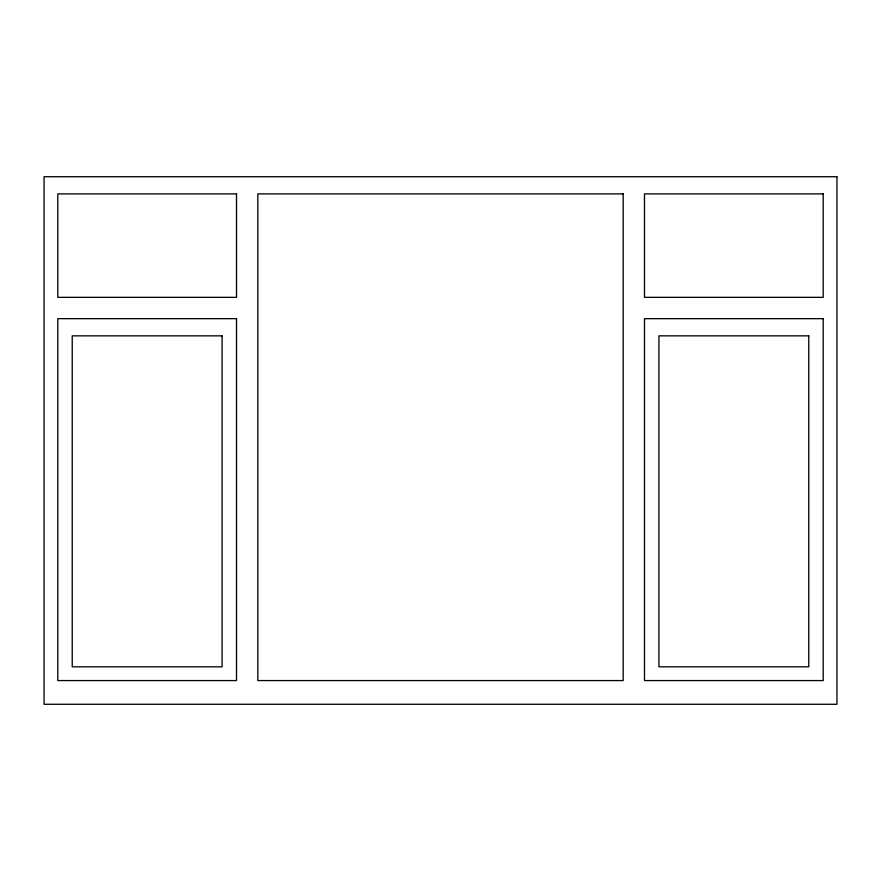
<?xml version="1.0" encoding="UTF-8"?>
<svg xmlns="http://www.w3.org/2000/svg" width="881" height="881" viewBox="0 0 881 881"><rect width="100%" height="100%" fill="white"/><g stroke="black" fill="none" stroke-linecap="round" stroke-linejoin="round"><path stroke-width="1.32" d="M836.95 176.718L44.05 176.718L44.05 704.282L836.95 704.282L836.95 176.718M236.515 193.897L57.794 193.897L57.794 297.349L236.515 297.349L236.515 193.897M623.175 193.897L257.825 193.897L257.825 680.572L623.175 680.572L623.175 193.897M823.206 193.897L644.485 193.897L644.485 297.349L823.206 297.349L823.206 193.897M236.515 318.658L57.794 318.658L57.794 680.572L236.515 680.572L236.515 318.658M823.206 318.658L644.485 318.658L644.485 680.572L823.206 680.572L823.206 318.658M222.078 335.848L72.231 335.848L72.231 666.818L222.078 666.818L222.078 335.848M808.769 335.848L658.922 335.848L658.922 666.818L808.769 666.818L808.769 335.848"/></g></svg>
